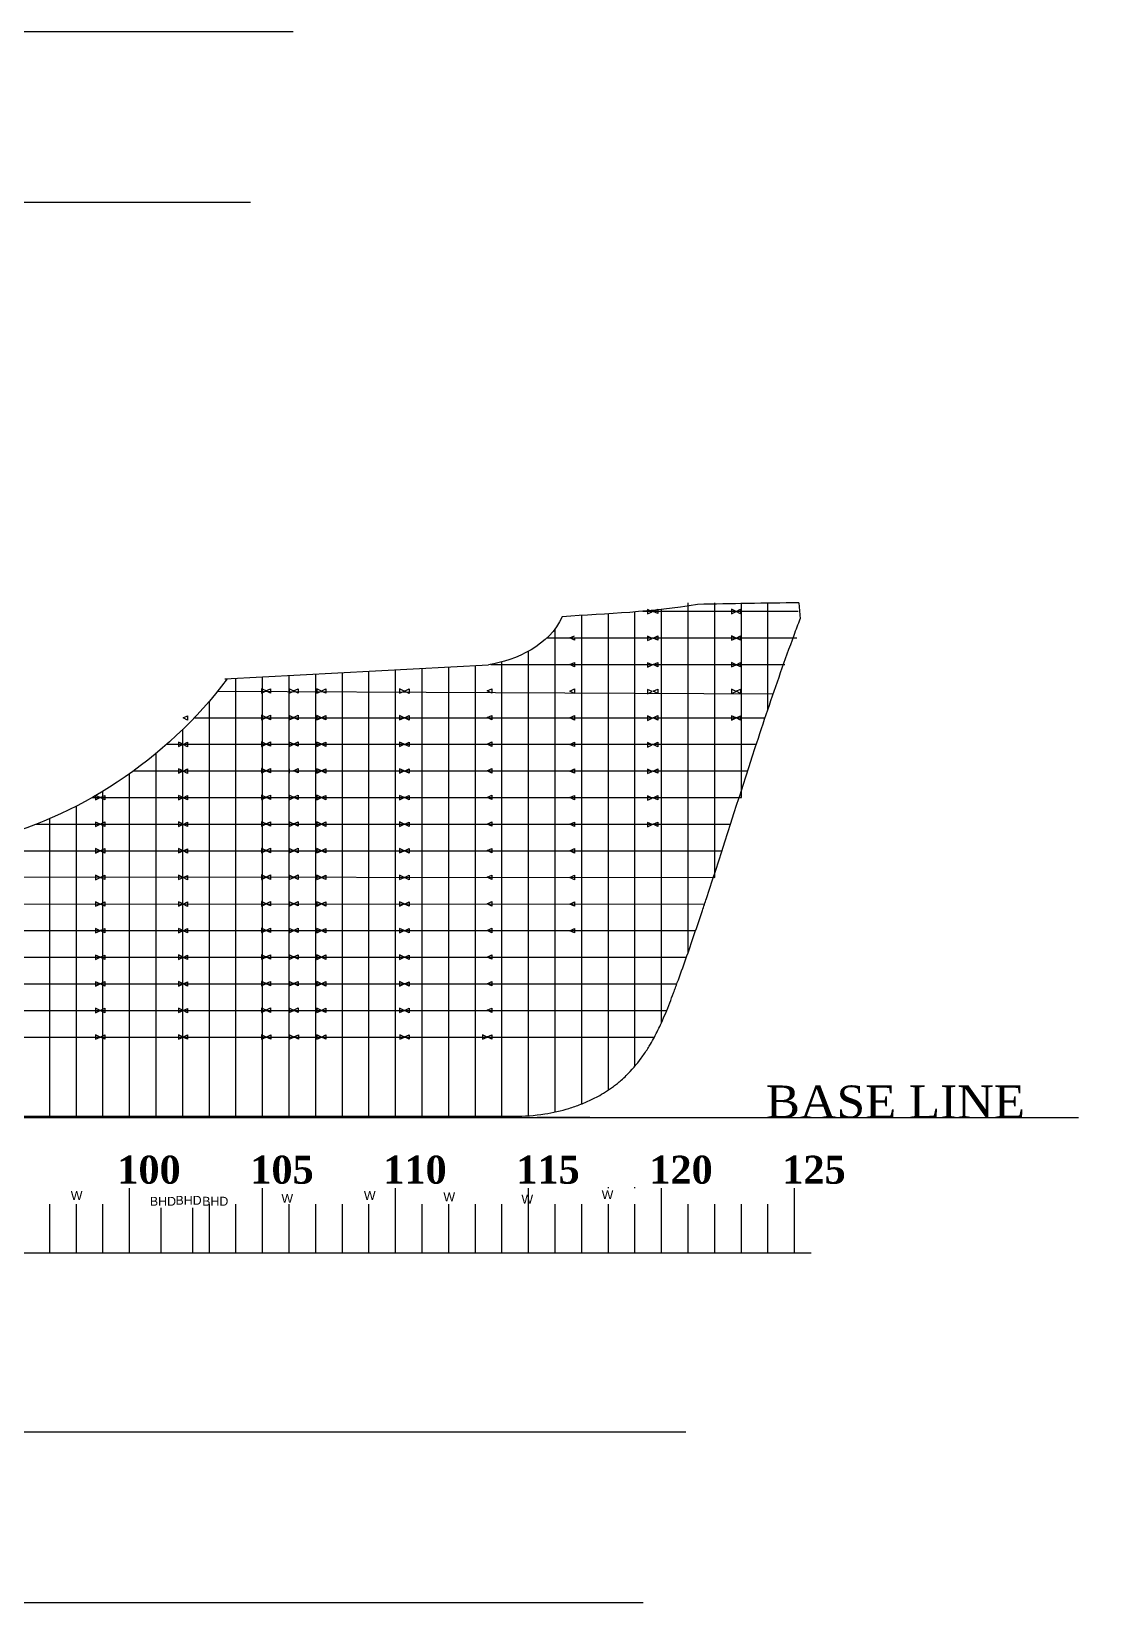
# Model space of a CAD drawing. Header units: millimetres. Extents: x -312175 to -205095, y 187857 to 277449.
# Drawn here: x -229054 to -205095, y 225051 to 260478 of the extents above; entities that cross this region are included whole.
import ezdxf

# ---------------------------------------------------------------- set-up
doc = ezdxf.new("R2010")
doc.units = ezdxf.units.MM
doc.header["$MEASUREMENT"] = 0
doc.layers.add('B.line', color=1, linetype='Continuous', lineweight=25)
doc.layers.add('Layer1', color=7, linetype='Continuous')
doc.styles.add('MtXpl_Times_New_Roma', font='times.ttf')
doc.styles.add('MtXpl_Times_New_Roma_1', font='timesbd.ttf')
doc.styles.get("Standard").update_dxf_attribs({"font": 'arial.ttf', "height": 50})

msp = doc.modelspace()

# ---------------------------------------------------------------- linework, layer by layer
for p, q in [((-242223, 260478), (-223153, 260478)), ((-241903, 256626), (-224115, 256626)), ((-216640, 236296), (-216640, 247308)), ((-216040, 236608), (-216040, 247344)), ((-215440, 237147), (-215440, 247388)), ((-215263, 247403), (-211757, 247403)), ((-214840, 238131), (-214840, 247446)), ((-214240, 239715), (-214240, 247594)), ((-213640, 241404), (-213640, 247594)), ((-213040, 243203), (-213040, 247594)), ((-212440, 245194), (-212440, 247594)), ((-211742, 247597), (-211711, 247236)), ((-217240, 236113), (-217240, 247010)), ((-217425, 246803), (-211788, 246803)), ((-218440, 236027), (-218440, 246263)), ((-217840, 236028), (-217840, 246504)), ((-224690, 245881), (-218747, 246193)), ((-224440, 235992), (-224440, 245894)), ((-223840, 235992), (-223840, 245926)), ((-223240, 235992), (-223240, 245957)), ((-222640, 235992), (-222640, 245989)), ((-222040, 235992), (-222040, 246020)), ((-221440, 235992), (-221440, 246052)), ((-220840, 235979), (-220840, 246083)), ((-220240, 235992), (-220240, 246115)), ((-219640, 235992), (-219640, 246146)), ((-219040, 235992), (-219040, 246178)), ((-218692, 246203), (-212062, 246203)), ((-224852, 245603), (-212322, 245541)), ((-225040, 235992), (-225040, 245379)), ((-225381, 245003), (-212504, 245003)), ((-225640, 235992), (-225640, 244742)), ((-226240, 235992), (-226240, 244203)), ((-226006, 244403), (-212703, 244403)), ((-226840, 235992), (-226840, 243742)), ((-226755, 243803), (-212898, 243803)), ((-227685, 243203), (-213040, 243203)), ((-227440, 235992), (-227440, 243347)), ((-228640, 235992), (-228640, 242727)), ((-228040, 235992), (-228040, 243011)), ((-228943, 242603), (-213283, 242603)), ((-234452, 242003), (-213476, 242003)), ((-288813, 241445), (-213640, 241404)), ((-288426, 240798), (-213869, 240803)), ((-287922, 240203), (-214071, 240203)), ((-287249, 239603), (-214279, 239603)), ((-286371, 239003), (-214494, 239003)), ((-285186, 238403), (-214723, 238403)), ((-283579, 237803), (-215001, 237803)), ((-216461, 235992), (-217644, 235992)), ((-217644, 235992), (-217644, 235992)), ((-233361, 228903), (-214291, 228903)), ((-233040, 225051), (-215253, 225051))]:
    msp.add_line(p, q)
at = {"lineweight": -2}
msp.add_line((-286748, 235992), (-205437, 235992), dxfattribs=at)
at = {"color": 5}
msp.add_line((-216040, 234399), (-216040, 234416), dxfattribs=at)
at = {"color": 240, "true_color": 0xed1f24}
msp.add_line((-215440, 234399), (-215440, 234416), dxfattribs=at)
at = {"color": 0, "lineweight": -2}
msp.add_line((-289174, 232935), (-211468, 232935), dxfattribs=at)
at = {"lineweight": -2}
for points in [[(-217081, 247281), (-217370, 246632), (-218114, 246305), (-218747, 246193)], [(-214031, 247558), (-215040, 247386), (-216063, 247345), (-217081, 247281)], [(-211742, 247597), (-212505, 247584), (-213268, 247571), (-214031, 247558)]]:
    msp.add_open_spline(points, degree=3, dxfattribs=at)
msp.add_open_spline([(-289139, 245550), (-289123, 244834), (-289102, 243825), (-289185, 241374), (-286784, 238860), (-283271, 237703), (-279606, 236480), (-277513, 235952), (-276150, 236017), (-256822, 236017), (-237493, 236017), (-218164, 236017), (-217935, 236016), (-217704, 236033), (-217290, 236098), (-217107, 236140), (-216839, 236222), (-216750, 236253), (-216619, 236304), (-216576, 236322), (-216490, 236360), (-216448, 236379), (-216363, 236420), (-216321, 236442), (-216220, 236496), (-216162, 236531), (-216042, 236606), (-215982, 236647), (-215893, 236712), (-215864, 236735), (-215807, 236781), (-215779, 236804), (-215712, 236863), (-215673, 236899), (-215513, 237056), (-215400, 237188), (-215246, 237399), (-215197, 237471), (-215130, 237578), (-215110, 237611), (-215030, 237747), (-214974, 237852), (-214895, 238013), (-214869, 238067), (-214777, 238269), (-214715, 238419), (-214627, 238647), (-214598, 238723), (-214555, 238838), (-214541, 238876), (-214513, 238952), (-214499, 238991), (-214354, 239389), (-214227, 239750), (-214040, 240293), (-213979, 240474), (-213888, 240745), (-213858, 240836), (-213453, 242057), (-213097, 243198), (-212541, 244899), (-212351, 245464), (-212055, 246307), (-211954, 246587), (-211804, 246990), (-211758, 247113), (-211711, 247236)], degree=3, knots=[1681.791469, 1681.791469, 1681.791469, 1681.791469, 3670.526837, 4586.107178, 8044.060572, 11899.904344, 15317.296453, 18668.44851, 18668.44851, 18668.44851, 18669.44851, 18669.44851, 18669.44851, 19216.196281, 19216.196281, 19656.278089, 19656.278089, 19876.318993, 19876.318993, 19986.339445, 19986.339445, 20096.359897, 20096.359897, 20206.380349, 20206.380349, 20365.163906, 20365.163906, 20535.664751, 20535.664751, 20620.915174, 20620.915174, 20706.165596, 20706.165596, 20827.738057, 20827.738057, 21222.855369, 21222.855369, 21420.414024, 21420.414024, 21508.03899, 21508.03899, 21778.099881, 21778.099881, 21913.130327, 21913.130327, 22277.803396, 22277.803396, 22460.13993, 22460.13993, 22551.308197, 22551.308197, 22642.476465, 22642.476465, 23501.280818, 23501.280818, 23930.682995, 23930.682995, 24145.384084, 24145.384084, 26819.424213, 26819.424213, 28156.444278, 28156.444278, 28824.95431, 28824.95431, 29120.817469, 29120.817469, 29120.817469, 29120.817469])
msp.add_open_spline([(-224690, 245881), (-224672, 245881), (-224653, 245881), (-224635, 245881), (-226012, 244051), (-228047, 242714), (-230125, 242239)], degree=3, knots=[0, 0, 0, 0, 1, 1, 1, 6362.109799, 6362.109799, 6362.109799, 6362.109799], dxfattribs=at)
at = {"layer": 'B.line'}
for p, q in [((-215054, 247392), (-215158, 247442)), ((-215158, 247442), (-215158, 247392)), ((-215158, 247392), (-215158, 247342)), ((-215158, 247342), (-215054, 247392)), ((-215027, 247400), (-214923, 247450)), ((-214923, 247350), (-215027, 247400)), ((-214923, 247450), (-214923, 247400)), ((-214923, 247400), (-214923, 247350)), ((-213160, 247398), (-213264, 247448)), ((-213264, 247448), (-213264, 247398)), ((-213264, 247398), (-213264, 247348)), ((-213264, 247348), (-213160, 247398)), ((-213160, 247399), (-213056, 247449)), ((-213056, 247349), (-213160, 247399)), ((-213056, 247449), (-213056, 247399)), ((-213056, 247399), (-213056, 247349)), ((-216907, 246801), (-216803, 246851)), ((-216803, 246751), (-216907, 246801)), ((-216803, 246801), (-216803, 246751)), ((-215054, 246792), (-215158, 246842)), ((-215158, 246842), (-215158, 246792)), ((-215158, 246792), (-215158, 246742)), ((-215158, 246742), (-215054, 246792)), ((-215027, 246800), (-214923, 246850)), ((-214923, 246750), (-215027, 246800)), ((-214923, 246850), (-214923, 246800)), ((-214923, 246800), (-214923, 246750)), ((-213160, 246798), (-213264, 246848)), ((-213264, 246848), (-213264, 246798)), ((-213264, 246798), (-213264, 246748)), ((-213264, 246748), (-213160, 246798)), ((-213160, 246799), (-213056, 246849)), ((-213056, 246749), (-213160, 246799)), ((-213056, 246849), (-213056, 246799)), ((-213056, 246799), (-213056, 246749)), ((-216907, 246201), (-216803, 246251)), ((-216803, 246251), (-216803, 246201)), ((-215054, 246192), (-215158, 246242)), ((-215158, 246242), (-215158, 246192)), ((-215027, 246200), (-214923, 246250)), ((-214923, 246250), (-214923, 246200)), ((-213160, 246198), (-213264, 246248)), ((-213264, 246248), (-213264, 246198)), ((-213160, 246199), (-213056, 246249)), ((-213056, 246249), (-213056, 246199)), ((-216803, 246151), (-216907, 246201)), ((-216803, 246201), (-216803, 246151)), ((-215158, 246192), (-215158, 246142)), ((-215158, 246142), (-215054, 246192)), ((-214923, 246150), (-215027, 246200)), ((-214923, 246200), (-214923, 246150)), ((-213264, 246198), (-213264, 246148)), ((-213264, 246148), (-213160, 246198)), ((-213056, 246149), (-213160, 246199)), ((-213056, 246199), (-213056, 246149)), ((-223760, 245607), (-223864, 245657)), ((-223864, 245657), (-223864, 245607)), ((-223864, 245607), (-223864, 245557)), ((-223864, 245557), (-223760, 245607)), ((-223765, 245608), (-223661, 245658)), ((-223661, 245558), (-223765, 245608)), ((-223661, 245658), (-223661, 245608)), ((-223661, 245608), (-223661, 245558)), ((-223137, 245604), (-223241, 245654)), ((-223241, 245654), (-223241, 245604)), ((-223241, 245604), (-223241, 245554)), ((-223241, 245554), (-223137, 245604)), ((-223144, 245608), (-223040, 245658)), ((-223040, 245558), (-223144, 245608)), ((-223040, 245658), (-223040, 245608)), ((-223040, 245608), (-223040, 245558)), ((-222513, 245604), (-222617, 245654)), ((-222617, 245654), (-222617, 245604)), ((-222617, 245604), (-222617, 245554)), ((-222617, 245554), (-222513, 245604)), ((-222518, 245603), (-222414, 245653)), ((-222414, 245553), (-222518, 245603)), ((-222414, 245653), (-222414, 245603)), ((-222414, 245603), (-222414, 245553)), ((-220644, 245603), (-220748, 245653)), ((-220748, 245653), (-220748, 245603)), ((-220748, 245603), (-220748, 245553)), ((-220748, 245553), (-220644, 245603)), ((-220635, 245601), (-220531, 245651)), ((-220531, 245551), (-220635, 245601)), ((-220531, 245651), (-220531, 245601)), ((-220531, 245601), (-220531, 245551)), ((-218773, 245606), (-218669, 245656)), ((-218669, 245556), (-218773, 245606)), ((-218669, 245656), (-218669, 245606)), ((-218669, 245606), (-218669, 245556)), ((-216907, 245601), (-216803, 245651)), ((-216803, 245551), (-216907, 245601)), ((-216803, 245651), (-216803, 245601)), ((-216803, 245601), (-216803, 245551)), ((-215054, 245592), (-215158, 245642)), ((-215158, 245642), (-215158, 245592)), ((-215158, 245592), (-215158, 245542)), ((-215158, 245542), (-215054, 245592)), ((-215027, 245600), (-214923, 245650)), ((-214923, 245550), (-215027, 245600)), ((-214923, 245650), (-214923, 245600)), ((-214923, 245600), (-214923, 245550)), ((-213160, 245598), (-213264, 245648)), ((-213264, 245648), (-213264, 245598)), ((-213264, 245598), (-213264, 245548)), ((-213264, 245548), (-213160, 245598)), ((-213160, 245599), (-213056, 245649)), ((-213056, 245549), (-213160, 245599)), ((-213056, 245649), (-213056, 245599)), ((-213056, 245599), (-213056, 245549)), ((-225634, 244999), (-225530, 245049)), ((-225530, 244949), (-225634, 244999)), ((-225530, 245049), (-225530, 244999)), ((-225530, 244999), (-225530, 244949)), ((-223760, 245007), (-223864, 245057)), ((-223864, 245057), (-223864, 245007)), ((-223864, 245007), (-223864, 244957)), ((-223864, 244957), (-223760, 245007)), ((-223765, 245008), (-223661, 245058)), ((-223661, 244958), (-223765, 245008)), ((-223661, 245058), (-223661, 245008)), ((-223661, 245008), (-223661, 244958)), ((-223137, 245004), (-223241, 245054)), ((-223241, 245054), (-223241, 245004)), ((-223241, 245004), (-223241, 244954)), ((-223241, 244954), (-223137, 245004)), ((-223144, 245008), (-223040, 245058)), ((-223040, 244958), (-223144, 245008)), ((-223040, 245058), (-223040, 245008)), ((-223040, 245008), (-223040, 244958)), ((-222513, 245004), (-222617, 245054)), ((-222617, 245054), (-222617, 245004)), ((-222617, 245004), (-222617, 244954)), ((-222617, 244954), (-222513, 245004)), ((-222518, 245003), (-222414, 245053)), ((-222414, 244953), (-222518, 245003)), ((-222414, 245053), (-222414, 245003)), ((-222414, 245003), (-222414, 244953)), ((-220644, 245003), (-220748, 245053)), ((-220748, 245053), (-220748, 245003)), ((-220748, 245003), (-220748, 244953)), ((-220748, 244953), (-220644, 245003)), ((-220635, 245001), (-220531, 245051)), ((-220531, 244951), (-220635, 245001)), ((-220531, 245051), (-220531, 245001)), ((-220531, 245001), (-220531, 244951)), ((-218773, 245006), (-218669, 245056)), ((-218669, 244956), (-218773, 245006)), ((-218669, 245056), (-218669, 245006)), ((-218669, 245006), (-218669, 244956)), ((-216907, 245001), (-216803, 245051)), ((-216803, 244951), (-216907, 245001)), ((-216803, 245051), (-216803, 245001)), ((-216803, 245001), (-216803, 244951)), ((-215054, 244992), (-215158, 245042)), ((-215158, 245042), (-215158, 244992)), ((-215158, 244992), (-215158, 244942)), ((-215158, 244942), (-215054, 244992)), ((-215027, 245000), (-214923, 245050)), ((-214923, 244950), (-215027, 245000)), ((-214923, 245050), (-214923, 245000)), ((-214923, 245000), (-214923, 244950)), ((-213160, 244998), (-213264, 245048)), ((-213264, 245048), (-213264, 244998)), ((-213264, 244998), (-213264, 244948)), ((-213264, 244948), (-213160, 244998)), ((-213160, 244999), (-213056, 245049)), ((-213056, 244949), (-213160, 244999)), ((-213056, 245049), (-213056, 244999)), ((-213056, 244999), (-213056, 244949)), ((-225634, 244403), (-225738, 244453)), ((-225738, 244453), (-225738, 244403)), ((-225634, 244399), (-225530, 244449)), ((-225530, 244449), (-225530, 244399)), ((-223760, 244407), (-223864, 244457)), ((-223864, 244457), (-223864, 244407)), ((-223765, 244408), (-223661, 244458)), ((-223661, 244458), (-223661, 244408)), ((-223137, 244404), (-223241, 244454)), ((-223241, 244454), (-223241, 244404)), ((-223144, 244408), (-223040, 244458)), ((-223040, 244458), (-223040, 244408)), ((-222513, 244404), (-222617, 244454)), ((-222617, 244454), (-222617, 244404)), ((-222518, 244403), (-222414, 244453)), ((-222414, 244453), (-222414, 244403)), ((-220644, 244403), (-220748, 244453)), ((-220748, 244453), (-220748, 244403)), ((-220635, 244401), (-220531, 244451)), ((-220531, 244451), (-220531, 244401)), ((-218773, 244406), (-218669, 244456)), ((-218669, 244456), (-218669, 244406)), ((-216907, 244401), (-216803, 244451)), ((-216803, 244451), (-216803, 244401)), ((-215054, 244392), (-215158, 244442)), ((-215158, 244442), (-215158, 244392)), ((-215027, 244400), (-214923, 244450)), ((-214923, 244450), (-214923, 244400)), ((-225738, 244403), (-225738, 244353)), ((-225738, 244353), (-225634, 244403)), ((-225530, 244349), (-225634, 244399)), ((-225530, 244399), (-225530, 244349)), ((-223864, 244407), (-223864, 244357)), ((-223864, 244357), (-223760, 244407)), ((-223661, 244358), (-223765, 244408)), ((-223661, 244408), (-223661, 244358)), ((-223241, 244404), (-223241, 244354)), ((-223241, 244354), (-223137, 244404)), ((-223040, 244358), (-223144, 244408)), ((-223040, 244408), (-223040, 244358)), ((-222617, 244404), (-222617, 244354)), ((-222617, 244354), (-222513, 244404)), ((-222414, 244353), (-222518, 244403)), ((-222414, 244403), (-222414, 244353)), ((-220748, 244403), (-220748, 244353)), ((-220748, 244353), (-220644, 244403)), ((-220531, 244351), (-220635, 244401)), ((-220531, 244401), (-220531, 244351)), ((-218669, 244356), (-218773, 244406)), ((-218669, 244406), (-218669, 244356)), ((-216803, 244351), (-216907, 244401)), ((-216803, 244401), (-216803, 244351)), ((-215158, 244392), (-215158, 244342)), ((-215158, 244342), (-215054, 244392)), ((-214923, 244350), (-215027, 244400)), ((-214923, 244400), (-214923, 244350)), ((-225634, 243803), (-225738, 243853)), ((-225738, 243853), (-225738, 243803)), ((-225738, 243803), (-225738, 243753)), ((-225738, 243753), (-225634, 243803)), ((-225634, 243799), (-225530, 243849)), ((-225530, 243749), (-225634, 243799)), ((-225530, 243849), (-225530, 243799)), ((-225530, 243799), (-225530, 243749)), ((-223760, 243807), (-223864, 243857)), ((-223864, 243857), (-223864, 243807)), ((-223864, 243807), (-223864, 243757)), ((-223864, 243757), (-223760, 243807)), ((-223765, 243808), (-223661, 243858)), ((-223661, 243758), (-223765, 243808)), ((-223661, 243858), (-223661, 243808)), ((-223661, 243808), (-223661, 243758)), ((-223241, 243854), (-223241, 243804)), ((-223241, 243804), (-223241, 243754)), ((-223144, 243808), (-223040, 243858)), ((-223040, 243758), (-223144, 243808)), ((-223040, 243858), (-223040, 243808)), ((-223040, 243808), (-223040, 243758)), ((-222513, 243804), (-222617, 243854)), ((-222617, 243854), (-222617, 243804)), ((-222617, 243804), (-222617, 243754)), ((-222617, 243754), (-222513, 243804)), ((-222518, 243803), (-222414, 243853)), ((-222414, 243753), (-222518, 243803)), ((-222414, 243853), (-222414, 243803)), ((-222414, 243803), (-222414, 243753)), ((-220644, 243803), (-220748, 243853)), ((-220748, 243853), (-220748, 243803)), ((-220748, 243803), (-220748, 243753)), ((-220748, 243753), (-220644, 243803)), ((-220635, 243801), (-220531, 243851)), ((-220531, 243751), (-220635, 243801)), ((-220531, 243851), (-220531, 243801)), ((-220531, 243801), (-220531, 243751)), ((-218773, 243806), (-218669, 243856)), ((-218669, 243756), (-218773, 243806)), ((-218669, 243856), (-218669, 243806)), ((-218669, 243806), (-218669, 243756)), ((-216907, 243801), (-216803, 243851)), ((-216803, 243751), (-216907, 243801)), ((-216803, 243851), (-216803, 243801)), ((-216803, 243801), (-216803, 243751)), ((-215054, 243792), (-215158, 243842)), ((-215158, 243842), (-215158, 243792)), ((-215158, 243792), (-215158, 243742)), ((-215158, 243742), (-215054, 243792)), ((-215027, 243800), (-214923, 243850)), ((-214923, 243750), (-215027, 243800)), ((-214923, 243850), (-214923, 243800)), ((-214923, 243800), (-214923, 243750)), ((-227502, 243201), (-227606, 243251)), ((-227606, 243251), (-227606, 243201)), ((-227606, 243201), (-227606, 243151)), ((-227606, 243151), (-227502, 243201)), ((-227502, 243202), (-227398, 243252)), ((-227398, 243152), (-227502, 243202)), ((-227398, 243252), (-227398, 243202)), ((-227398, 243202), (-227398, 243152)), ((-225634, 243203), (-225738, 243253)), ((-225738, 243253), (-225738, 243203)), ((-225738, 243203), (-225738, 243153)), ((-225738, 243153), (-225634, 243203)), ((-225634, 243199), (-225530, 243249)), ((-225530, 243149), (-225634, 243199)), ((-225530, 243249), (-225530, 243199)), ((-225530, 243199), (-225530, 243149)), ((-223760, 243207), (-223864, 243257)), ((-223864, 243257), (-223864, 243207)), ((-223864, 243207), (-223864, 243157)), ((-223864, 243157), (-223760, 243207)), ((-223765, 243208), (-223661, 243258)), ((-223661, 243158), (-223765, 243208)), ((-223661, 243258), (-223661, 243208)), ((-223661, 243208), (-223661, 243158)), ((-223137, 243204), (-223241, 243254)), ((-223241, 243254), (-223241, 243204)), ((-223241, 243204), (-223241, 243154)), ((-223241, 243154), (-223137, 243204)), ((-223144, 243208), (-223040, 243258)), ((-223040, 243158), (-223144, 243208)), ((-223040, 243258), (-223040, 243208)), ((-223040, 243208), (-223040, 243158)), ((-222513, 243204), (-222617, 243254)), ((-222617, 243254), (-222617, 243204)), ((-222617, 243204), (-222617, 243154)), ((-222617, 243154), (-222513, 243204)), ((-222518, 243203), (-222414, 243253)), ((-222414, 243153), (-222518, 243203)), ((-222414, 243253), (-222414, 243203)), ((-222414, 243203), (-222414, 243153)), ((-220644, 243203), (-220748, 243253)), ((-220748, 243253), (-220748, 243203)), ((-220748, 243203), (-220748, 243153)), ((-220748, 243153), (-220644, 243203)), ((-220635, 243201), (-220531, 243251)), ((-220531, 243151), (-220635, 243201)), ((-220531, 243251), (-220531, 243201)), ((-220531, 243201), (-220531, 243151)), ((-218773, 243206), (-218669, 243256)), ((-218669, 243156), (-218773, 243206)), ((-218669, 243256), (-218669, 243206)), ((-218669, 243206), (-218669, 243156)), ((-216907, 243201), (-216803, 243251)), ((-216803, 243151), (-216907, 243201)), ((-216803, 243251), (-216803, 243201)), ((-216803, 243201), (-216803, 243151)), ((-215054, 243192), (-215158, 243242)), ((-215158, 243242), (-215158, 243192)), ((-215158, 243192), (-215158, 243142)), ((-215158, 243142), (-215054, 243192)), ((-215027, 243200), (-214923, 243250)), ((-214923, 243150), (-215027, 243200)), ((-214923, 243250), (-214923, 243200)), ((-214923, 243200), (-214923, 243150)), ((-227502, 242601), (-227606, 242651)), ((-227606, 242651), (-227606, 242601)), ((-227606, 242601), (-227606, 242551)), ((-227606, 242551), (-227502, 242601)), ((-227502, 242602), (-227398, 242652)), ((-227398, 242552), (-227502, 242602)), ((-227398, 242652), (-227398, 242602)), ((-227398, 242602), (-227398, 242552)), ((-225634, 242603), (-225738, 242653)), ((-225738, 242653), (-225738, 242603)), ((-225738, 242603), (-225738, 242553)), ((-225738, 242553), (-225634, 242603)), ((-225634, 242599), (-225530, 242649)), ((-225530, 242549), (-225634, 242599)), ((-225530, 242649), (-225530, 242599)), ((-225530, 242599), (-225530, 242549)), ((-223760, 242607), (-223864, 242657)), ((-223864, 242657), (-223864, 242607)), ((-223864, 242607), (-223864, 242557)), ((-223864, 242557), (-223760, 242607)), ((-223765, 242608), (-223661, 242658)), ((-223661, 242558), (-223765, 242608)), ((-223661, 242658), (-223661, 242608)), ((-223661, 242608), (-223661, 242558)), ((-223137, 242604), (-223241, 242654)), ((-223241, 242654), (-223241, 242604)), ((-223241, 242604), (-223241, 242554)), ((-223241, 242554), (-223137, 242604)), ((-223144, 242608), (-223040, 242658)), ((-223040, 242558), (-223144, 242608)), ((-223040, 242658), (-223040, 242608)), ((-223040, 242608), (-223040, 242558)), ((-222513, 242604), (-222617, 242654)), ((-222617, 242654), (-222617, 242604)), ((-222617, 242604), (-222617, 242554)), ((-222617, 242554), (-222513, 242604)), ((-222518, 242603), (-222414, 242653)), ((-222414, 242553), (-222518, 242603)), ((-222414, 242653), (-222414, 242603)), ((-222414, 242603), (-222414, 242553)), ((-220644, 242603), (-220748, 242653)), ((-220748, 242653), (-220748, 242603)), ((-220748, 242603), (-220748, 242553)), ((-220748, 242553), (-220644, 242603)), ((-220635, 242601), (-220531, 242651)), ((-220531, 242551), (-220635, 242601)), ((-220531, 242651), (-220531, 242601)), ((-220531, 242601), (-220531, 242551)), ((-218773, 242606), (-218669, 242656)), ((-218669, 242556), (-218773, 242606)), ((-218669, 242656), (-218669, 242606)), ((-218669, 242606), (-218669, 242556)), ((-216907, 242601), (-216803, 242651)), ((-216803, 242551), (-216907, 242601)), ((-216803, 242651), (-216803, 242601)), ((-216803, 242601), (-216803, 242551)), ((-215054, 242592), (-215158, 242642)), ((-215158, 242642), (-215158, 242592)), ((-215158, 242592), (-215158, 242542)), ((-215158, 242542), (-215054, 242592)), ((-215027, 242600), (-214923, 242650)), ((-214923, 242550), (-215027, 242600)), ((-214923, 242650), (-214923, 242600)), ((-214923, 242600), (-214923, 242550)), ((-227502, 242001), (-227606, 242051)), ((-227606, 242051), (-227606, 242001)), ((-227606, 242001), (-227606, 241951)), ((-227606, 241951), (-227502, 242001)), ((-227502, 242002), (-227398, 242052)), ((-227398, 241952), (-227502, 242002)), ((-227398, 242052), (-227398, 242002)), ((-227398, 242002), (-227398, 241952)), ((-225634, 242003), (-225738, 242053)), ((-225738, 242053), (-225738, 242003)), ((-225738, 242003), (-225738, 241953)), ((-225738, 241953), (-225634, 242003)), ((-225634, 241999), (-225530, 242049)), ((-225530, 241949), (-225634, 241999)), ((-225530, 242049), (-225530, 241999)), ((-225530, 241999), (-225530, 241949)), ((-223760, 242007), (-223864, 242057)), ((-223864, 242057), (-223864, 242007)), ((-223864, 242007), (-223864, 241957)), ((-223864, 241957), (-223760, 242007)), ((-223765, 242008), (-223661, 242058)), ((-223661, 241958), (-223765, 242008)), ((-223661, 242058), (-223661, 242008)), ((-223661, 242008), (-223661, 241958)), ((-223137, 242004), (-223241, 242054)), ((-223241, 242054), (-223241, 242004)), ((-223241, 242004), (-223241, 241954)), ((-223241, 241954), (-223137, 242004)), ((-223144, 242008), (-223040, 242058)), ((-223040, 241958), (-223144, 242008)), ((-223040, 242058), (-223040, 242008)), ((-223040, 242008), (-223040, 241958)), ((-222513, 242004), (-222617, 242054)), ((-222617, 242054), (-222617, 242004)), ((-222617, 242004), (-222617, 241954)), ((-222617, 241954), (-222513, 242004)), ((-222518, 242003), (-222414, 242053)), ((-222414, 241953), (-222518, 242003)), ((-222414, 242053), (-222414, 242003)), ((-222414, 242003), (-222414, 241953)), ((-220644, 242003), (-220748, 242053)), ((-220748, 242053), (-220748, 242003)), ((-220748, 242003), (-220748, 241953)), ((-220748, 241953), (-220644, 242003)), ((-220635, 242001), (-220531, 242051)), ((-220531, 241951), (-220635, 242001)), ((-220531, 242051), (-220531, 242001)), ((-220531, 242001), (-220531, 241951)), ((-218773, 242006), (-218669, 242056)), ((-218669, 241956), (-218773, 242006)), ((-218669, 242056), (-218669, 242006)), ((-218669, 242006), (-218669, 241956)), ((-216907, 242001), (-216803, 242051)), ((-216803, 241951), (-216907, 242001)), ((-216803, 242051), (-216803, 242001)), ((-216803, 242001), (-216803, 241951)), ((-227502, 241401), (-227606, 241451)), ((-227606, 241451), (-227606, 241401)), ((-227606, 241401), (-227606, 241351)), ((-227606, 241351), (-227502, 241401)), ((-227502, 241402), (-227398, 241452)), ((-227398, 241352), (-227502, 241402)), ((-227398, 241452), (-227398, 241402)), ((-227398, 241402), (-227398, 241352)), ((-225634, 241403), (-225738, 241453)), ((-225738, 241453), (-225738, 241403)), ((-225738, 241403), (-225738, 241353)), ((-225738, 241353), (-225634, 241403)), ((-225634, 241399), (-225530, 241449)), ((-225530, 241349), (-225634, 241399)), ((-225530, 241449), (-225530, 241399)), ((-225530, 241399), (-225530, 241349)), ((-223760, 241407), (-223864, 241457)), ((-223864, 241457), (-223864, 241407)), ((-223864, 241407), (-223864, 241357)), ((-223864, 241357), (-223760, 241407)), ((-223765, 241408), (-223661, 241458)), ((-223661, 241358), (-223765, 241408)), ((-223661, 241458), (-223661, 241408)), ((-223661, 241408), (-223661, 241358)), ((-223137, 241404), (-223241, 241454)), ((-223241, 241454), (-223241, 241404)), ((-223241, 241404), (-223241, 241354)), ((-223241, 241354), (-223137, 241404)), ((-223144, 241408), (-223040, 241458)), ((-223040, 241358), (-223144, 241408)), ((-223040, 241458), (-223040, 241408)), ((-223040, 241408), (-223040, 241358)), ((-222513, 241404), (-222617, 241454)), ((-222617, 241454), (-222617, 241404)), ((-222617, 241404), (-222617, 241354)), ((-222617, 241354), (-222513, 241404)), ((-222518, 241403), (-222414, 241453)), ((-222414, 241353), (-222518, 241403)), ((-222414, 241453), (-222414, 241403)), ((-222414, 241403), (-222414, 241353)), ((-220644, 241403), (-220748, 241453)), ((-220748, 241453), (-220748, 241403)), ((-220748, 241403), (-220748, 241353)), ((-220748, 241353), (-220644, 241403)), ((-220635, 241401), (-220531, 241451)), ((-220531, 241351), (-220635, 241401)), ((-220531, 241451), (-220531, 241401)), ((-220531, 241401), (-220531, 241351)), ((-218773, 241406), (-218669, 241456)), ((-218669, 241356), (-218773, 241406)), ((-218669, 241456), (-218669, 241406)), ((-218669, 241406), (-218669, 241356)), ((-216907, 241401), (-216803, 241451)), ((-216803, 241351), (-216907, 241401)), ((-216803, 241451), (-216803, 241401)), ((-216803, 241401), (-216803, 241351)), ((-227502, 240801), (-227606, 240851)), ((-227606, 240851), (-227606, 240801)), ((-227606, 240801), (-227606, 240751)), ((-227606, 240751), (-227502, 240801)), ((-227502, 240802), (-227398, 240852)), ((-227398, 240752), (-227502, 240802)), ((-227398, 240852), (-227398, 240802)), ((-227398, 240802), (-227398, 240752)), ((-225634, 240803), (-225738, 240853)), ((-225738, 240853), (-225738, 240803)), ((-225738, 240803), (-225738, 240753)), ((-225738, 240753), (-225634, 240803)), ((-225634, 240799), (-225530, 240849)), ((-225530, 240749), (-225634, 240799)), ((-225530, 240849), (-225530, 240799)), ((-225530, 240799), (-225530, 240749)), ((-223760, 240807), (-223864, 240857)), ((-223864, 240857), (-223864, 240807)), ((-223864, 240807), (-223864, 240757)), ((-223864, 240757), (-223760, 240807)), ((-223765, 240808), (-223661, 240858)), ((-223661, 240758), (-223765, 240808)), ((-223661, 240858), (-223661, 240808)), ((-223661, 240808), (-223661, 240758)), ((-223137, 240804), (-223241, 240854)), ((-223241, 240854), (-223241, 240804)), ((-223241, 240804), (-223241, 240754)), ((-223241, 240754), (-223137, 240804)), ((-223144, 240808), (-223040, 240858)), ((-223040, 240758), (-223144, 240808)), ((-223040, 240858), (-223040, 240808)), ((-223040, 240808), (-223040, 240758)), ((-222513, 240804), (-222617, 240854)), ((-222617, 240854), (-222617, 240804)), ((-222617, 240804), (-222617, 240754)), ((-222617, 240754), (-222513, 240804)), ((-222518, 240803), (-222414, 240853)), ((-222414, 240753), (-222518, 240803)), ((-222414, 240853), (-222414, 240803)), ((-222414, 240803), (-222414, 240753)), ((-220644, 240803), (-220748, 240853)), ((-220748, 240853), (-220748, 240803)), ((-220748, 240803), (-220748, 240753)), ((-220748, 240753), (-220644, 240803)), ((-220635, 240801), (-220531, 240851)), ((-220531, 240751), (-220635, 240801)), ((-220531, 240851), (-220531, 240801)), ((-220531, 240801), (-220531, 240751)), ((-218773, 240806), (-218669, 240856)), ((-218669, 240756), (-218773, 240806)), ((-218669, 240856), (-218669, 240806)), ((-218669, 240806), (-218669, 240756)), ((-216907, 240801), (-216803, 240851)), ((-216803, 240751), (-216907, 240801)), ((-216803, 240851), (-216803, 240801)), ((-216803, 240801), (-216803, 240751)), ((-227502, 240201), (-227606, 240251)), ((-227606, 240251), (-227606, 240201)), ((-227606, 240201), (-227606, 240151)), ((-227606, 240151), (-227502, 240201)), ((-227502, 240202), (-227398, 240252)), ((-227398, 240152), (-227502, 240202)), ((-227398, 240252), (-227398, 240202)), ((-227398, 240202), (-227398, 240152)), ((-225634, 240203), (-225738, 240253)), ((-225738, 240253), (-225738, 240203)), ((-225738, 240203), (-225738, 240153)), ((-225738, 240153), (-225634, 240203)), ((-225634, 240199), (-225530, 240249)), ((-225530, 240149), (-225634, 240199)), ((-225530, 240249), (-225530, 240199)), ((-225530, 240199), (-225530, 240149)), ((-223760, 240207), (-223864, 240257)), ((-223864, 240257), (-223864, 240207)), ((-223864, 240207), (-223864, 240157)), ((-223864, 240157), (-223760, 240207)), ((-223765, 240208), (-223661, 240258)), ((-223661, 240158), (-223765, 240208)), ((-223661, 240258), (-223661, 240208)), ((-223661, 240208), (-223661, 240158)), ((-223137, 240204), (-223241, 240254)), ((-223241, 240254), (-223241, 240204)), ((-223241, 240204), (-223241, 240154)), ((-223241, 240154), (-223137, 240204)), ((-223144, 240208), (-223040, 240258)), ((-223040, 240158), (-223144, 240208)), ((-223040, 240258), (-223040, 240208)), ((-223040, 240208), (-223040, 240158)), ((-222513, 240204), (-222617, 240254)), ((-222617, 240254), (-222617, 240204)), ((-222617, 240204), (-222617, 240154)), ((-222617, 240154), (-222513, 240204)), ((-222518, 240203), (-222414, 240253)), ((-222414, 240153), (-222518, 240203)), ((-222414, 240253), (-222414, 240203)), ((-222414, 240203), (-222414, 240153)), ((-220644, 240203), (-220748, 240253)), ((-220748, 240253), (-220748, 240203)), ((-220748, 240203), (-220748, 240153)), ((-220748, 240153), (-220644, 240203)), ((-220635, 240201), (-220531, 240251)), ((-220531, 240151), (-220635, 240201)), ((-220531, 240251), (-220531, 240201)), ((-220531, 240201), (-220531, 240151)), ((-218773, 240206), (-218669, 240256)), ((-218669, 240156), (-218773, 240206)), ((-218669, 240256), (-218669, 240206)), ((-218669, 240206), (-218669, 240156)), ((-216907, 240201), (-216803, 240251)), ((-216803, 240151), (-216907, 240201)), ((-216803, 240251), (-216803, 240201)), ((-216803, 240201), (-216803, 240151)), ((-227502, 239601), (-227606, 239651)), ((-227606, 239651), (-227606, 239601)), ((-227606, 239601), (-227606, 239551)), ((-227606, 239551), (-227502, 239601)), ((-227502, 239602), (-227398, 239652)), ((-227398, 239552), (-227502, 239602)), ((-227398, 239652), (-227398, 239602)), ((-227398, 239602), (-227398, 239552)), ((-225634, 239603), (-225738, 239653)), ((-225738, 239653), (-225738, 239603)), ((-225738, 239603), (-225738, 239553)), ((-225738, 239553), (-225634, 239603)), ((-225634, 239599), (-225530, 239649)), ((-225530, 239549), (-225634, 239599)), ((-225530, 239649), (-225530, 239599)), ((-225530, 239599), (-225530, 239549)), ((-223760, 239607), (-223864, 239657)), ((-223864, 239657), (-223864, 239607)), ((-223864, 239607), (-223864, 239557)), ((-223864, 239557), (-223760, 239607)), ((-223765, 239608), (-223661, 239658)), ((-223661, 239558), (-223765, 239608)), ((-223661, 239658), (-223661, 239608)), ((-223661, 239608), (-223661, 239558)), ((-223137, 239604), (-223241, 239654)), ((-223241, 239654), (-223241, 239604)), ((-223241, 239604), (-223241, 239554)), ((-223241, 239554), (-223137, 239604)), ((-223144, 239608), (-223040, 239658)), ((-223040, 239558), (-223144, 239608)), ((-223040, 239658), (-223040, 239608)), ((-223040, 239608), (-223040, 239558)), ((-222513, 239604), (-222617, 239654)), ((-222617, 239654), (-222617, 239604)), ((-222617, 239604), (-222617, 239554)), ((-222617, 239554), (-222513, 239604)), ((-222518, 239603), (-222414, 239653)), ((-222414, 239553), (-222518, 239603)), ((-222414, 239653), (-222414, 239603)), ((-222414, 239603), (-222414, 239553)), ((-220644, 239603), (-220748, 239653)), ((-220748, 239653), (-220748, 239603)), ((-220748, 239603), (-220748, 239553)), ((-220748, 239553), (-220644, 239603)), ((-220635, 239601), (-220531, 239651)), ((-220531, 239551), (-220635, 239601)), ((-220531, 239651), (-220531, 239601)), ((-220531, 239601), (-220531, 239551)), ((-218773, 239606), (-218669, 239656)), ((-218669, 239556), (-218773, 239606)), ((-218669, 239656), (-218669, 239606)), ((-218669, 239606), (-218669, 239556)), ((-227502, 239001), (-227606, 239051)), ((-227606, 239051), (-227606, 239001)), ((-227606, 239001), (-227606, 238951)), ((-227606, 238951), (-227502, 239001)), ((-227502, 239002), (-227398, 239052)), ((-227398, 238952), (-227502, 239002)), ((-227398, 239052), (-227398, 239002)), ((-227398, 239002), (-227398, 238952)), ((-225634, 239003), (-225738, 239053)), ((-225738, 239053), (-225738, 239003)), ((-225738, 239003), (-225738, 238953)), ((-225738, 238953), (-225634, 239003)), ((-225634, 238999), (-225530, 239049)), ((-225530, 238949), (-225634, 238999)), ((-225530, 239049), (-225530, 238999)), ((-225530, 238999), (-225530, 238949)), ((-223760, 239007), (-223864, 239057)), ((-223864, 239057), (-223864, 239007)), ((-223864, 239007), (-223864, 238957)), ((-223864, 238957), (-223760, 239007)), ((-223765, 239008), (-223661, 239058)), ((-223661, 238958), (-223765, 239008)), ((-223661, 239058), (-223661, 239008)), ((-223661, 239008), (-223661, 238958)), ((-223137, 239004), (-223241, 239054)), ((-223241, 239054), (-223241, 239004)), ((-223241, 239004), (-223241, 238954)), ((-223241, 238954), (-223137, 239004)), ((-223144, 239008), (-223040, 239058)), ((-223040, 238958), (-223144, 239008)), ((-223040, 239058), (-223040, 239008)), ((-223040, 239008), (-223040, 238958)), ((-222513, 239004), (-222617, 239054)), ((-222617, 239054), (-222617, 239004)), ((-222617, 239004), (-222617, 238954)), ((-222617, 238954), (-222513, 239004)), ((-222518, 239003), (-222414, 239053)), ((-222414, 238953), (-222518, 239003)), ((-222414, 239053), (-222414, 239003)), ((-222414, 239003), (-222414, 238953)), ((-220644, 239003), (-220748, 239053)), ((-220748, 239053), (-220748, 239003)), ((-220748, 239003), (-220748, 238953)), ((-220748, 238953), (-220644, 239003)), ((-220635, 239001), (-220531, 239051)), ((-220531, 238951), (-220635, 239001)), ((-220531, 239051), (-220531, 239001)), ((-220531, 239001), (-220531, 238951)), ((-218773, 239006), (-218669, 239056)), ((-218669, 238956), (-218773, 239006)), ((-218669, 239056), (-218669, 239006)), ((-218669, 239006), (-218669, 238956)), ((-227502, 238401), (-227606, 238451)), ((-227606, 238451), (-227606, 238401)), ((-227502, 238402), (-227398, 238452)), ((-227398, 238452), (-227398, 238402)), ((-225634, 238403), (-225738, 238453)), ((-225738, 238453), (-225738, 238403)), ((-225634, 238399), (-225530, 238449)), ((-225530, 238449), (-225530, 238399)), ((-223760, 238407), (-223864, 238457)), ((-223864, 238457), (-223864, 238407)), ((-223765, 238408), (-223661, 238458)), ((-223661, 238458), (-223661, 238408)), ((-223137, 238404), (-223241, 238454)), ((-223241, 238454), (-223241, 238404)), ((-223144, 238408), (-223040, 238458)), ((-223040, 238458), (-223040, 238408)), ((-222513, 238404), (-222617, 238454)), ((-222617, 238454), (-222617, 238404)), ((-222518, 238403), (-222414, 238453)), ((-222414, 238453), (-222414, 238403)), ((-220644, 238403), (-220748, 238453)), ((-220748, 238453), (-220748, 238403)), ((-220635, 238401), (-220531, 238451)), ((-220531, 238451), (-220531, 238401)), ((-218773, 238406), (-218669, 238456)), ((-218669, 238456), (-218669, 238406)), ((-227606, 238401), (-227606, 238351)), ((-227606, 238351), (-227502, 238401)), ((-227398, 238352), (-227502, 238402)), ((-227398, 238402), (-227398, 238352)), ((-225738, 238403), (-225738, 238353)), ((-225738, 238353), (-225634, 238403)), ((-225530, 238349), (-225634, 238399)), ((-225530, 238399), (-225530, 238349)), ((-223864, 238407), (-223864, 238357)), ((-223864, 238357), (-223760, 238407)), ((-223661, 238358), (-223765, 238408)), ((-223661, 238408), (-223661, 238358)), ((-223241, 238404), (-223241, 238354)), ((-223241, 238354), (-223137, 238404)), ((-223040, 238358), (-223144, 238408)), ((-223040, 238408), (-223040, 238358)), ((-222617, 238404), (-222617, 238354)), ((-222617, 238354), (-222513, 238404)), ((-222414, 238353), (-222518, 238403)), ((-222414, 238403), (-222414, 238353)), ((-220748, 238403), (-220748, 238353)), ((-220748, 238353), (-220644, 238403)), ((-220531, 238351), (-220635, 238401)), ((-220531, 238401), (-220531, 238351)), ((-218669, 238356), (-218773, 238406)), ((-218669, 238406), (-218669, 238356)), ((-227503, 237803), (-227606, 237853)), ((-227606, 237853), (-227606, 237803)), ((-227606, 237803), (-227606, 237753)), ((-227606, 237753), (-227503, 237803)), ((-227502, 237802), (-227398, 237852)), ((-227398, 237752), (-227502, 237802)), ((-227398, 237852), (-227398, 237802)), ((-227398, 237802), (-227398, 237752)), ((-225631, 237803), (-225735, 237853)), ((-225735, 237853), (-225735, 237803)), ((-225735, 237803), (-225735, 237753)), ((-225735, 237753), (-225631, 237803)), ((-225636, 237802), (-225532, 237852)), ((-225532, 237752), (-225636, 237802)), ((-225532, 237852), (-225532, 237802)), ((-225532, 237802), (-225532, 237752)), ((-223762, 237803), (-223866, 237853)), ((-223866, 237853), (-223866, 237803)), ((-223866, 237803), (-223866, 237753)), ((-223866, 237753), (-223762, 237803)), ((-223761, 237802), (-223657, 237852)), ((-223657, 237752), (-223761, 237802)), ((-223657, 237852), (-223657, 237802)), ((-223657, 237802), (-223657, 237752)), ((-223136, 237803), (-223240, 237853)), ((-223240, 237853), (-223240, 237803)), ((-223240, 237803), (-223240, 237753)), ((-223240, 237753), (-223136, 237803)), ((-223136, 237806), (-223032, 237856)), ((-223032, 237756), (-223136, 237806)), ((-223032, 237856), (-223032, 237806)), ((-223032, 237806), (-223032, 237756)), ((-222513, 237803), (-222617, 237853)), ((-222617, 237853), (-222617, 237803)), ((-222617, 237803), (-222617, 237753)), ((-222617, 237753), (-222513, 237803)), ((-222514, 237802), (-222410, 237852)), ((-222410, 237752), (-222514, 237802)), ((-222410, 237852), (-222410, 237802)), ((-222410, 237802), (-222410, 237752)), ((-220642, 237803), (-220746, 237853)), ((-220746, 237853), (-220746, 237803)), ((-220746, 237803), (-220746, 237753)), ((-220746, 237753), (-220642, 237803)), ((-220641, 237804), (-220537, 237854)), ((-220537, 237754), (-220641, 237804)), ((-220537, 237854), (-220537, 237804)), ((-220537, 237804), (-220537, 237754)), ((-218772, 237802), (-218876, 237852)), ((-218876, 237852), (-218876, 237802)), ((-218876, 237802), (-218876, 237752)), ((-218876, 237752), (-218772, 237802)), ((-218773, 237806), (-218669, 237856)), ((-218669, 237756), (-218773, 237806)), ((-218669, 237856), (-218669, 237806)), ((-218669, 237806), (-218669, 237756))]:
    msp.add_line(p, q, dxfattribs=at)
at = {"layer": 'Layer1', "lineweight": -2, "ltscale": 100}
msp.add_line((-276134, 235992), (-217644, 235992), dxfattribs=at)
at = {"layer": 'Layer1', "color": 0, "lineweight": -2, "ltscale": 100}
for p, q in [((-226840, 232935), (-226840, 234399)), ((-223840, 232935), (-223840, 234399)), ((-220840, 232935), (-220840, 234399)), ((-217840, 232935), (-217840, 234399)), ((-214840, 232935), (-214840, 234399)), ((-211840, 232935), (-211840, 234399)), ((-228640, 232935), (-228640, 234032)), ((-228040, 232935), (-228040, 234032)), ((-227440, 232935), (-227440, 234032)), ((-226132, 233950), (-226132, 232935)), ((-225422, 233950), (-225422, 232935)), ((-225040, 232935), (-225040, 234032)), ((-224440, 232935), (-224440, 234032)), ((-223240, 232935), (-223240, 234032)), ((-222640, 232935), (-222640, 234032)), ((-222040, 232935), (-222040, 234032)), ((-221440, 232935), (-221440, 234032)), ((-220240, 232935), (-220240, 234032)), ((-219640, 232935), (-219640, 234032)), ((-219040, 232935), (-219040, 234032)), ((-218440, 232935), (-218440, 234032)), ((-217240, 232935), (-217240, 234032)), ((-216640, 232935), (-216640, 234032)), ((-216040, 232935), (-216040, 234032)), ((-215440, 232935), (-215440, 234032)), ((-214240, 232935), (-214240, 234032)), ((-213640, 232935), (-213640, 234032)), ((-213040, 232935), (-213040, 234032)), ((-212440, 232935), (-212440, 234032))]:
    msp.add_line(p, q, dxfattribs=at)

# ---------------------------------------------------------------- texts
at = {"style": 'MtXpl_Times_New_Roma', "width": 1.039397}
msp.add_text('BASE LINE', height=732.4, dxfattribs=at).set_placement((-212487, 235978))
at = {"color": 0, "style": 'MtXpl_Times_New_Roma_1', "width": 1.000004}
for s, p in [('100', (-227116, 234497)), ('105', (-224116, 234497)), ('110', (-221116, 234497)), ('115', (-218116, 234497)), ('120', (-215116, 234497)), ('125', (-212116, 234497))]:
    msp.add_text(s, height=630.8, dxfattribs=at).set_placement(p)
at = {"layer": 'Layer1', "color": 0, "width": 1.000004}
for s, p in [('W', (-228166, 234130)), ('BHD', (-226382, 234000)), ('BHD', (-225804, 234022)), ('BHD', (-225202, 234001)), ('W', (-223415, 234065)), ('W', (-221554, 234132)), ('W', (-219761, 234099)), ('W', (-218001, 234048)), ('W', (-216191, 234149))]:
    msp.add_text(s, height=200, dxfattribs=at).set_placement(p)

doc.saveas('drawing.dxf')
